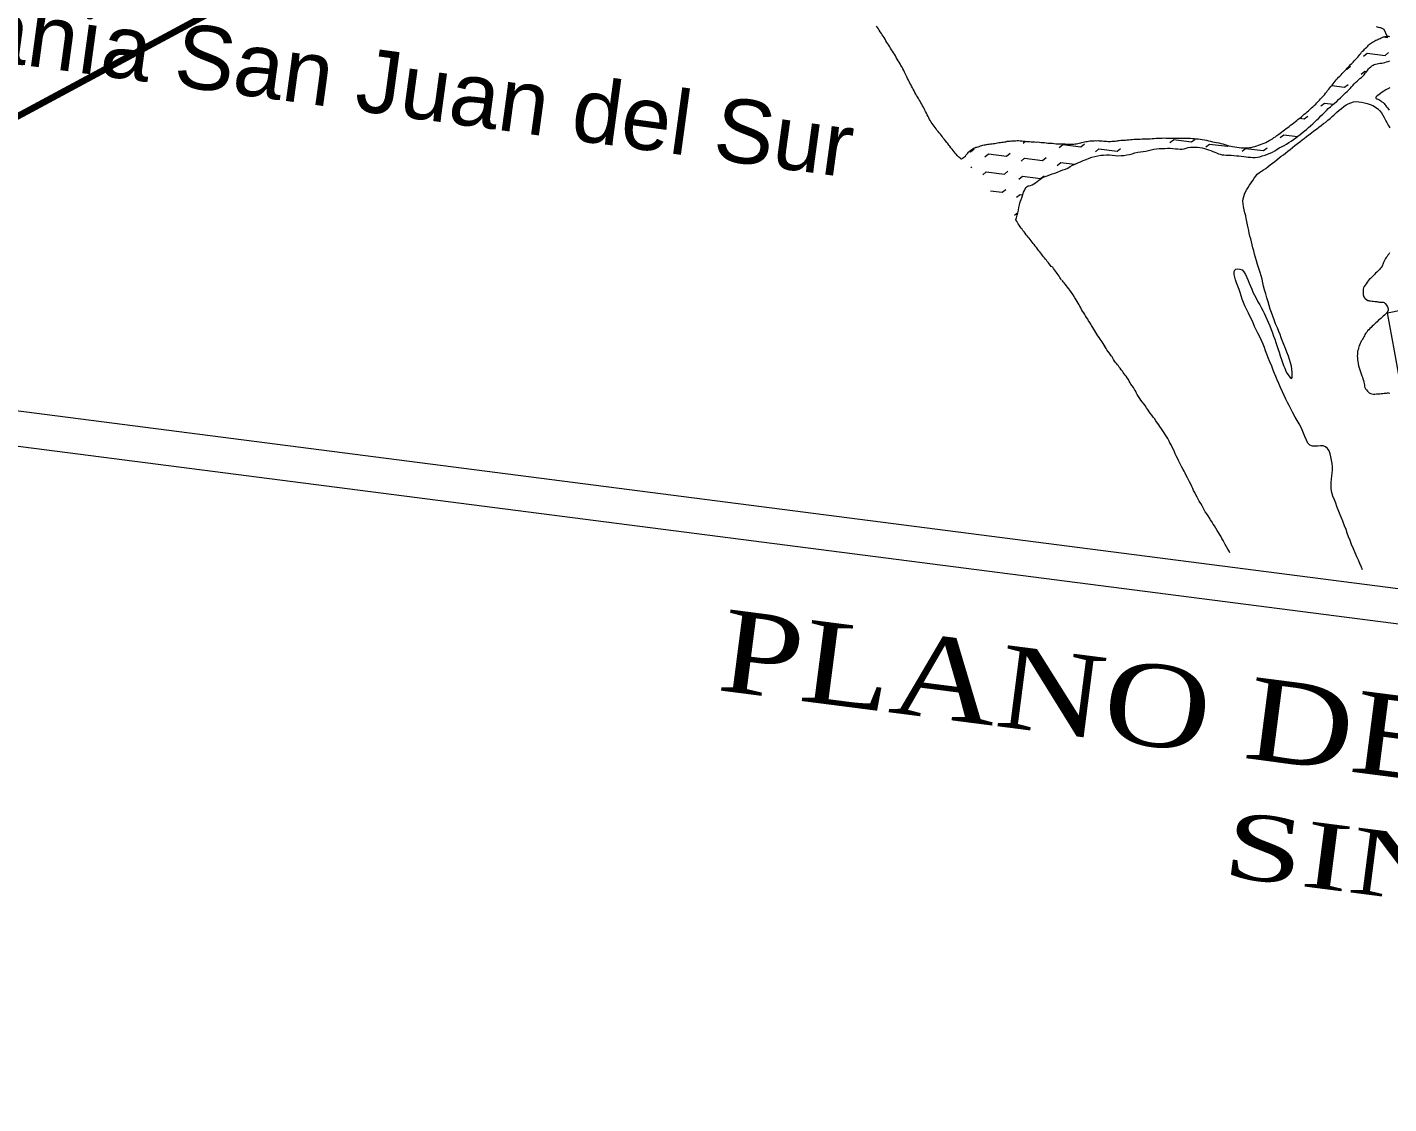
# Model space of a CAD drawing. Header units: inches. Extents: x 610851 to 630254, y 1234683 to 1264905.
# Drawn here: x 622817.19 to 622842.19, y 1246120.71 to 1246140.49 of the extents above; entities that cross this region are included whole.
import ezdxf

# ---------------------------------------------------------------- set-up
doc = ezdxf.new("R2010")
doc.units = ezdxf.units.IN
doc.header["$MEASUREMENT"] = 0
doc.layers.add('Level 50', color=7, linetype='Continuous', lineweight=0)
doc.layers.add('Level 7', color=7, linetype='Continuous', lineweight=0)
doc.styles.add('Styletxt', font='txt.shx')
doc.styles.add('Swis721', font='swissk.ttf')
doc.styles.add('WMF-Arial0', font='arial.ttf')
doc.dimstyles.new('STANDARD-Linear', dxfattribs={"dimtxt": 1.5, "dimasz": 1.13, "dimexe": 0.125, "dimexo": 0.000625, "dimgap": 0.3, "dimtad": 1, "dimzin": 7, "dimdsep": 46, "dimtxsty": 'Styletxt', "dimsah": 1, "dimcen": 2.5, "dimclrd": 1, "dimclre": 1, "dimclrt": 2, "dimaunit": 1, "dimadec": 7, "dimazin": 0, "dimtfac": 1, "dimtofl": 0, "dimtmove": 1, "dimatfit": 3, "dimfxl": 1, "dimtolj": 1, "dimtzin": 0, "dimarcsym": 0})

msp = doc.modelspace()

# ---------------------------------------------------------------- linework, layer by layer
at = {"layer": 'Level 50', "color": 7}
for p, q in [((622842.09797, 1246140.31324), (622842.16695, 1246140.30489)), ((622842.16698, 1246140.30487), (622842.19262, 1246140.32497)), ((622841.72966, 1246139.96204), (622841.79535, 1246140.01354)), ((622841.79532, 1246140.01356), (622842.1268, 1246139.97341)), ((622842.12683, 1246139.97339), (622842.19253, 1246140.02489)), ((622841.41631, 1246139.72312), (622841.42369, 1246139.72223)), ((622841.42372, 1246139.72221), (622841.48942, 1246139.77371)), ((622841.6895, 1246139.63056), (622841.7552, 1246139.68206)), ((622841.75517, 1246139.68208), (622841.78708, 1246139.67821)), ((622841.14781, 1246139.4193), (622841.38354, 1246139.39075)), ((622841.38357, 1246139.39073), (622841.44927, 1246139.44223)), ((622840.94625, 1246139.04791), (622841.01194, 1246139.09941)), ((622841.01191, 1246139.09942), (622841.17828, 1246139.07927)), ((622840.55402, 1246138.81854), (622840.64028, 1246138.80809)), ((622840.64031, 1246138.80808), (622840.70601, 1246138.85958)), ((622835.48198, 1246138.3644), (622835.5227, 1246138.39632)), ((622838.17396, 1246138.37467), (622838.23966, 1246138.42617)), ((622838.23963, 1246138.42619), (622838.57111, 1246138.38604)), ((622838.57114, 1246138.38602), (622838.63683, 1246138.43752)), ((622840.20299, 1246138.46525), (622840.26868, 1246138.51675)), ((622840.26865, 1246138.51677), (622840.51947, 1246138.48638)), ((622834.49169, 1246138.20748), (622834.51306, 1246138.20489)), ((622834.51309, 1246138.20487), (622834.57878, 1246138.25637)), ((622834.77887, 1246138.11322), (622834.84456, 1246138.16472)), ((622834.84454, 1246138.16474), (622835.17602, 1246138.12459)), ((622835.17604, 1246138.12457), (622835.24174, 1246138.17607)), ((622836.14494, 1246138.2841), (622836.21063, 1246138.3356)), ((622836.2106, 1246138.33561), (622836.54208, 1246138.29546)), ((622836.54211, 1246138.29545), (622836.60781, 1246138.34695)), ((622836.80789, 1246138.2038), (622836.87359, 1246138.2553)), ((622836.87356, 1246138.25531), (622837.20504, 1246138.21516)), ((622837.20507, 1246138.21515), (622837.27076, 1246138.26665)), ((622838.83692, 1246138.29437), (622838.90261, 1246138.34587)), ((622838.90259, 1246138.34589), (622839.23406, 1246138.30574)), ((622839.23409, 1246138.30572), (622839.24916, 1246138.31753)), ((622839.49988, 1246138.21407), (622839.56557, 1246138.26557)), ((622839.56554, 1246138.26559), (622839.89702, 1246138.22544)), ((622839.89705, 1246138.22542), (622839.96275, 1246138.27692)), ((622834.51998, 1246137.91027), (622834.53863, 1246137.92489)), ((622835.44183, 1246138.03292), (622835.50752, 1246138.08442)), ((622835.50749, 1246138.08444), (622835.83897, 1246138.04429)), ((622835.839, 1246138.04427), (622835.9047, 1246138.09577)), ((622836.10479, 1246137.95262), (622836.17048, 1246138.00412)), ((622836.17045, 1246138.00414), (622836.42469, 1246137.97334)), ((622834.73872, 1246137.78174), (622834.80441, 1246137.83324)), ((622834.80439, 1246137.83326), (622835.13586, 1246137.79311)), ((622835.13589, 1246137.79309), (622835.20159, 1246137.84459)), ((622835.40168, 1246137.70144), (622835.46737, 1246137.75294)), ((622835.46734, 1246137.75296), (622835.79882, 1246137.71281)), ((622835.79885, 1246137.71279), (622835.86455, 1246137.76429)), ((622834.88315, 1246137.48738), (622835.09571, 1246137.46163)), ((622835.09574, 1246137.46161), (622835.16144, 1246137.51311)), ((622835.36153, 1246137.36996), (622835.42722, 1246137.42146)), ((622835.42719, 1246137.42148), (622835.47587, 1246137.41558)), ((622835.32138, 1246137.03848), (622835.38305, 1246137.08683))]:
    msp.add_line(p, q, dxfattribs=at)
at = {"layer": 'Level 50', "color": 7, "flags": 128}
for points in [[(622820.76057, 1246198.55888), (622884.01186, 1246190.41034), (622875.61646, 1246125.24286), (622812.36517, 1246133.39141), (622820.76057, 1246198.55888)], [(622821.31465, 1246197.84093), (622883.29391, 1246189.85626), (622875.06238, 1246125.96082), (622813.08312, 1246133.94549), (622821.31465, 1246197.84093)], [(622834.34302, 1246138.07096), (622834.32468, 1246138.08681), (622834.30193, 1246138.10616), (622834.27804, 1246138.12985), (622834.2531, 1246138.15832), (622834.23314, 1246138.17982), (622834.21365, 1246138.20169), (622834.19557, 1246138.22464), (622834.17496, 1246138.25086), (622834.15441, 1246138.2775), (622834.1338, 1246138.30372), (622834.11571, 1246138.32667), (622834.0951, 1246138.35289), (622834.0951, 1246138.35289), (622834.07702, 1246138.37584), (622834.05646, 1246138.40248), (622834.03585, 1246138.4287), (622834.01524, 1246138.45492), (622833.99716, 1246138.47787), (622833.97913, 1246138.50124), (622833.96104, 1246138.52419), (622833.94043, 1246138.55041), (622833.91982, 1246138.57663), (622833.8988, 1246138.60291), (622833.88118, 1246138.62622), (622833.8631, 1246138.64917), (622833.84501, 1246138.67212), (622833.82838, 1246138.69656), (622833.81217, 1246138.72096), (622833.79296, 1246138.74826), (622833.7782, 1246138.77415), (622833.76339, 1246138.79962), (622833.75044, 1246138.82654), (622833.7375, 1246138.85346), (622833.71975, 1246138.88226), (622833.70428, 1246138.91245), (622833.69026, 1246138.94413), (622833.67732, 1246138.97105), (622833.6625, 1246138.99652), (622833.64915, 1246139.02349), (622833.63433, 1246139.04897), (622833.61886, 1246139.07916), (622833.60405, 1246139.10463), (622833.58929, 1246139.13052), (622833.57447, 1246139.15599), (622833.55966, 1246139.18147), (622833.54238, 1246139.21063), (622833.52504, 1246139.23938), (622833.51022, 1246139.26485), (622833.49434, 1246139.29509), (622833.47999, 1246139.32093), (622833.46411, 1246139.35117), (622833.4493, 1246139.37664), (622833.43383, 1246139.40683), (622833.41795, 1246139.43707), (622833.40313, 1246139.46255), (622833.38766, 1246139.49274), (622833.3743, 1246139.51971), (622833.36029, 1246139.55139), (622833.34729, 1246139.5779), (622833.33141, 1246139.60814), (622833.3174, 1246139.63982), (622833.30445, 1246139.66674), (622833.29291, 1246139.69474), (622833.2745, 1246139.72825), (622833.25722, 1246139.75741), (622833.23735, 1246139.78943), (622833.22002, 1246139.81817), (622833.20273, 1246139.84733), (622833.18539, 1246139.87608), (622833.16805, 1246139.90482), (622833.14965, 1246139.93834), (622833.1367, 1246139.96525), (622833.11942, 1246139.99441), (622833.10021, 1246140.02172), (622833.08106, 1246140.04944), (622833.06377, 1246140.0786), (622833.04643, 1246140.10734), (622833.03162, 1246140.13282), (622833.01288, 1246140.16048), (622832.99807, 1246140.18595), (622832.97891, 1246140.21367), (622832.96163, 1246140.24283), (622832.94429, 1246140.27158), (622832.92695, 1246140.30032), (622832.91219, 1246140.32621), (622832.8934, 1246140.35346), (622832.87864, 1246140.37935), (622832.85696, 1246140.41034), (622832.83962, 1246140.43909), (622832.8234, 1246140.46348), (622832.80677, 1246140.48792), (622832.78617, 1246140.51415)], [(622842.16513, 1246140.32607), (622842.11026, 1246140.45044), (622842.0867, 1246140.46358), (622842.07217, 1246140.46839), (622842.05114, 1246140.47826), (622842.02936, 1246140.48233), (622842.00506, 1246140.48967), (622841.9858, 1246140.49046), (622841.96693, 1246140.49752)], [(622834.34302, 1246138.07096), (622834.34865, 1246138.07362), (622834.36899, 1246138.08447), (622834.38581, 1246138.09745), (622834.40362, 1246138.11157), (622834.42003, 1246138.12461), (622834.43321, 1246138.14521), (622834.44709, 1246138.16152), (622834.46238, 1246138.17891), (622834.47626, 1246138.19522), (622834.49267, 1246138.20825), (622834.52145, 1246138.23568), (622834.5488, 1246138.25194), (622834.57029, 1246138.26853), (622834.59502, 1246138.27755), (622834.6125, 1246138.28582), (622834.6325, 1246138.29082), (622834.65396, 1246138.29731), (622834.67577, 1246138.30334), (622834.69723, 1246138.30983), (622834.7205, 1246138.31735), (622834.7205, 1246138.31735), (622834.74051, 1246138.32235), (622834.76378, 1246138.32987), (622834.78776, 1246138.3331), (622834.80963, 1246138.33954), (622834.83543, 1246138.34379), (622834.85796, 1246138.34552), (622834.88188, 1246138.34832), (622834.91067, 1246138.34967), (622834.93647, 1246138.35392), (622834.9604, 1246138.35673), (622834.9862, 1246138.36098), (622835.01205, 1246138.36564), (622835.03532, 1246138.37317), (622835.06219, 1246138.37265), (622835.08804, 1246138.37732), (622835.11238, 1246138.38007), (622835.13818, 1246138.38432), (622835.16398, 1246138.38857), (622835.1873, 1246138.39651), (622835.21562, 1246138.39749), (622835.23955, 1246138.4003), (622835.2654, 1246138.40497), (622835.29227, 1246138.40445), (622835.31666, 1246138.40762), (622835.34312, 1246138.40716), (622835.37144, 1246138.40814), (622835.39836, 1246138.40804), (622835.42775, 1246138.40425), (622835.45467, 1246138.40415), (622835.4837, 1246138.40083), (622835.51309, 1246138.39704), (622835.54435, 1246138.3947), (622835.57338, 1246138.39138), (622835.60025, 1246138.39086), (622835.62969, 1246138.38749), (622835.65908, 1246138.38371), (622835.68741, 1246138.38469), (622835.71831, 1246138.38281), (622835.74844, 1246138.38482), (622835.77929, 1246138.38253), (622835.81126, 1246138.37589), (622835.84252, 1246138.37354), (622835.87336, 1246138.37125), (622835.90281, 1246138.36788), (622835.9322, 1246138.36409), (622835.96305, 1246138.3618), (622835.99389, 1246138.35951), (622836.02263, 1246138.36044), (622836.05353, 1246138.35856), (622836.08544, 1246138.3515), (622836.11629, 1246138.34921), (622836.14321, 1246138.34911), (622836.17008, 1246138.3486), (622836.19658, 1246138.34855), (622836.22345, 1246138.34803), (622836.25037, 1246138.34793), (622836.27542, 1246138.34639), (622836.30193, 1246138.34634), (622836.32739, 1246138.34474), (622836.35824, 1246138.34245), (622836.38217, 1246138.34526), (622836.4109, 1246138.34619), (622836.43343, 1246138.34791), (622836.45928, 1246138.35258), (622836.48648, 1246138.35791), (622836.51228, 1246138.36217), (622836.53813, 1246138.36683), (622836.55994, 1246138.37286), (622836.58322, 1246138.38038), (622836.6072, 1246138.3836), (622836.62907, 1246138.39004), (622836.65487, 1246138.39429), (622836.68066, 1246138.39855), (622836.70646, 1246138.4028), (622836.73478, 1246138.40378), (622836.75918, 1246138.40695), (622836.78563, 1246138.40649), (622836.80816, 1246138.40821), (622836.83362, 1246138.40662), (622836.85615, 1246138.40834), (622836.87938, 1246138.40577), (622836.90625, 1246138.40525), (622836.93317, 1246138.40515), (622836.96075, 1246138.40034), (622836.98767, 1246138.40024), (622837.01272, 1246138.39869), (622837.04024, 1246138.39346), (622837.06529, 1246138.39192), (622837.08787, 1246138.39406), (622837.1104, 1246138.39579), (622837.13147, 1246138.39602), (622837.15399, 1246138.39775), (622837.17213, 1246138.4013), (622837.19325, 1246138.40195), (622837.21138, 1246138.4055), (622837.22998, 1246138.40942), (622837.2463, 1246138.41195), (622837.27397, 1246138.41764), (622837.29524, 1246138.41616), (622837.33117, 1246138.41742), (622837.35944, 1246138.41799), (622837.387, 1246138.42286), (622837.41854, 1246138.42595), (622837.45008, 1246138.42904), (622837.48456, 1246138.42881), (622837.51797, 1246138.43334), (622837.55385, 1246138.43419), (622837.58978, 1246138.43545), (622837.62712, 1246138.43779), (622837.66486, 1246138.44009), (622837.69893, 1246138.43991), (622837.73668, 1246138.4422), (622837.77256, 1246138.44304), (622837.81242, 1246138.44212), (622837.85198, 1246138.44544), (622837.88791, 1246138.4467), (622837.92127, 1246138.45082), (622837.9586, 1246138.45316), (622837.99454, 1246138.45443), (622838.03229, 1246138.45672), (622838.06817, 1246138.45757), (622838.10803, 1246138.45664), (622838.14503, 1246138.45313), (622838.17909, 1246138.45295), (622838.21357, 1246138.45272), (622838.25343, 1246138.45179), (622838.29112, 1246138.45367), (622838.33098, 1246138.45274), (622838.36546, 1246138.45251), (622838.4028, 1246138.45486), (622838.44125, 1246138.45285), (622838.47713, 1246138.4537), (622838.51301, 1246138.45454), (622838.55147, 1246138.45254), (622838.58847, 1246138.44903), (622838.62067, 1246138.44741), (622838.65767, 1246138.4439), (622838.6928, 1246138.43896), (622838.73373, 1246138.43326), (622838.76892, 1246138.42873), (622838.80985, 1246138.42304), (622838.84751, 1246138.41482), (622838.88335, 1246138.40557), (622838.91914, 1246138.39591), (622838.95866, 1246138.38914), (622838.99632, 1246138.38092), (622839.03356, 1246138.37275), (622839.07449, 1246138.36706), (622839.11075, 1246138.35776), (622839.1484, 1246138.34954), (622839.18238, 1246138.33885), (622839.22116, 1246138.32628), (622839.25554, 1246138.31554), (622839.29279, 1246138.30737), (622839.32797, 1246138.30284), (622839.36745, 1246138.29565), (622839.40656, 1246138.28893), (622839.44609, 1246138.28215), (622839.48262, 1246138.27829), (622839.52108, 1246138.27628), (622839.55948, 1246138.27386), (622839.59723, 1246138.27615), (622839.63638, 1246138.27952), (622839.66979, 1246138.28406), (622839.70395, 1246138.29438), (622839.73623, 1246138.30327), (622839.77039, 1246138.3136), (622839.8049, 1246138.32346), (622839.84233, 1246138.33631), (622839.87209, 1246138.34847), (622839.90372, 1246138.36207), (622839.93535, 1246138.37567), (622839.9688, 1246138.3903), (622840.00118, 1246138.4097), (622840.03215, 1246138.42801), (622840.05939, 1246138.44344), (622840.08603, 1246138.46399), (622840.11368, 1246138.47937), (622840.14213, 1246138.50095), (622840.17338, 1246138.5247), (622840.19856, 1246138.54376), (622840.2266, 1246138.5654), (622840.2536, 1246138.58549), (622840.28018, 1246138.60563), (622840.31003, 1246138.6283), (622840.33989, 1246138.65096), (622840.36647, 1246138.6711), (622840.39305, 1246138.69125), (622840.41963, 1246138.71139), (622840.44949, 1246138.73405), (622840.47939, 1246138.75713), (622840.50597, 1246138.77728), (622840.53185, 1246138.80172), (622840.5603, 1246138.8233), (622840.59015, 1246138.84597), (622840.61753, 1246138.87232), (622840.64412, 1246138.89246), (622840.6707, 1246138.9126), (622840.6707, 1246138.9126), (622840.69476, 1246138.93602), (622840.72134, 1246138.95616), (622840.75054, 1246138.98354), (622840.77646, 1246139.00839), (622840.80305, 1246139.02854), (622840.8271, 1246139.05195), (622840.85262, 1246139.07686), (622840.87415, 1246139.10354), (622840.90008, 1246139.1284), (622840.92413, 1246139.15181), (622840.94385, 1246139.17746), (622840.96651, 1246139.1998), (622840.98804, 1246139.22648), (622841.01355, 1246139.25139), (622841.03509, 1246139.27807), (622841.05522, 1246139.30367), (622841.07166, 1246139.32681), (622841.0918, 1246139.35241), (622841.11151, 1246139.37806), (622841.13305, 1246139.40475), (622841.1557, 1246139.42708), (622841.17396, 1246139.45124), (622841.19187, 1246139.47586), (622841.21013, 1246139.50002), (622841.23026, 1246139.52563), (622841.2525, 1246139.54801), (622841.27403, 1246139.57469), (622841.29482, 1246139.59558), (622841.31748, 1246139.61791), (622841.33972, 1246139.6403), (622841.36125, 1246139.66698), (622841.38531, 1246139.69039), (622841.40937, 1246139.71381), (622841.42768, 1246139.73838), (622841.45034, 1246139.76071), (622841.47253, 1246139.78268), (622841.49477, 1246139.80507), (622841.51924, 1246139.82843), (622841.53967, 1246139.84978), (622841.55975, 1246139.87497), (622841.57872, 1246139.89483), (622841.60137, 1246139.91716), (622841.62361, 1246139.93955), (622841.64369, 1246139.96473), (622841.66201, 1246139.98931), (622841.68098, 1246140.00917), (622841.69597, 1246140.0308), (622841.71494, 1246140.05066), (622841.73386, 1246140.07011), (622841.75143, 1246140.08889), (622841.77034, 1246140.10833), (622841.78973, 1246140.12814), (622841.80725, 1246140.1465), (622841.82547, 1246140.16057), (622841.84257, 1246140.17898), (622841.86121, 1246140.193), (622841.87938, 1246140.20665), (622841.89867, 1246140.21594), (622841.92082, 1246140.22782), (622841.93946, 1246140.24183), (622841.96016, 1246140.25221), (622841.97945, 1246140.26151), (622841.99833, 1246140.27086), (622842.01762, 1246140.28016), (622842.03505, 1246140.28801), (622842.05434, 1246140.29731), (622842.07575, 1246140.30339), (622842.09504, 1246140.31269), (622842.11359, 1246140.31619), (622842.12919, 1246140.32302), (622842.14447, 1246140.32399), (622842.16835, 1246140.32639), (622842.18755, 1246140.32518), (622842.2068, 1246140.32438)], [(622835.34391, 1246136.95642), (622835.35745, 1246136.98964), (622835.37073, 1246137.03717), (622835.38213, 1246137.08325), (622835.39401, 1246137.1297), (622835.40435, 1246137.18055), (622835.4151, 1246137.23135), (622835.42725, 1246137.28323), (622835.44306, 1246137.32748), (622835.46073, 1246137.37318), (622835.47653, 1246137.41743), (622835.48906, 1246137.45917), (622835.50477, 1246137.49291), (622835.50477, 1246137.49291), (622835.51949, 1246137.52552), (622835.53552, 1246137.54871), (622835.55375, 1246137.56277), (622835.57015, 1246137.57581), (622835.59268, 1246137.57754), (622835.61595, 1246137.58506), (622835.64582, 1246137.59804), (622835.67709, 1246137.61211), (622835.70658, 1246137.63524), (622835.74047, 1246137.65655), (622835.77178, 1246137.68071), (622835.80314, 1246137.70529), (622835.83848, 1246137.72809), (622835.8825, 1246137.7464), (622835.92471, 1246137.76369), (622835.97126, 1246137.77874), (622836.01346, 1246137.79602), (622836.06188, 1246137.81251), (622836.11169, 1246137.83008), (622836.16442, 1246137.85064), (622836.21031, 1246137.8704), (622836.25831, 1246137.88694), (622836.30234, 1246137.90526), (622836.34422, 1246137.93311), (622836.38904, 1246137.95763), (622836.43633, 1246137.97847), (622836.48508, 1246138.00081), (622836.53308, 1246138.01735), (622836.5837, 1246138.04113), (622836.63824, 1246138.06272), (622836.6932, 1246138.08426), (622836.74447, 1246138.10332), (622836.79868, 1246138.11906), (622836.85173, 1246138.12906), (622836.9052, 1246138.13901), (622836.95932, 1246138.14424), (622837.0139, 1246138.14983), (622837.06834, 1246138.1445), (622837.11845, 1246138.14141), (622837.17107, 1246138.13505), (622837.22159, 1246138.13191), (622837.27823, 1246138.13387), (622837.33095, 1246138.13802), (622837.38694, 1246138.1447), (622837.43419, 1246138.15544), (622837.48513, 1246138.16866), (622837.53313, 1246138.1852), (622837.5866, 1246138.19515), (622837.63632, 1246138.20221), (622837.68652, 1246138.20963), (622837.73671, 1246138.21705), (622837.78396, 1246138.22779), (622837.83158, 1246138.23807), (622837.8807, 1246138.25026), (622837.93043, 1246138.25732), (622837.97881, 1246138.26371), (622838.03072, 1246138.26165), (622838.08157, 1246138.26436), (622838.13289, 1246138.26743), (622838.18187, 1246138.26869), (622838.23238, 1246138.26555), (622838.27921, 1246138.25994), (622838.32352, 1246138.2576), (622838.36455, 1246138.25273), (622838.40301, 1246138.25073), (622838.43974, 1246138.2582), (622838.47722, 1246138.27146), (622838.51289, 1246138.2837), (622838.5536, 1246138.2894), (622838.59972, 1246138.28809), (622838.6415, 1246138.28902), (622838.68329, 1246138.28995), (622838.72432, 1246138.28508), (622838.76643, 1246138.27545), (622838.80853, 1246138.26582), (622838.84695, 1246138.25371), (622838.88578, 1246138.24156), (622838.92569, 1246138.22463), (622838.96523, 1246138.20818), (622839.00219, 1246138.19458), (622839.03341, 1246138.18214), (622839.07038, 1246138.16854), (622839.09902, 1246138.15896), (622839.13352, 1246138.14904), (622839.1687, 1246138.14451), (622839.21161, 1246138.14109), (622839.25773, 1246138.13977), (622839.30349, 1246138.13893), (622839.35214, 1246138.13434), (622839.39644, 1246138.132), (622839.44369, 1246138.12634), (622839.48613, 1246138.12255), (622839.53337, 1246138.11689), (622839.5744, 1246138.11202), (622839.61539, 1246138.10674), (622839.65642, 1246138.10188), (622839.70073, 1246138.09953), (622839.74251, 1246138.10046), (622839.78177, 1246138.10467), (622839.78177, 1246138.10467), (622839.82617, 1246138.11283), (622839.87084, 1246138.12644), (622839.92324, 1246138.14115), (622839.96871, 1246138.16096), (622840.0146, 1246138.18072), (622840.05821, 1246138.19909), (622840.10116, 1246138.22217), (622840.14159, 1246138.24852), (622840.18202, 1246138.27488), (622840.22791, 1246138.29464), (622840.27086, 1246138.31772), (622840.31382, 1246138.3408), (622840.35897, 1246138.37118), (622840.40454, 1246138.4015), (622840.44384, 1246138.4322), (622840.48614, 1246138.46), (622840.52363, 1246138.48968), (622840.56481, 1246138.52183), (622840.60271, 1246138.55145), (622840.64388, 1246138.5836), (622840.68184, 1246138.61364), (622840.72049, 1246138.64906), (622840.7598, 1246138.67977), (622840.7999, 1246138.71668), (622840.83603, 1246138.75538), (622840.87286, 1246138.78977), (622840.9097, 1246138.82416), (622840.94582, 1246138.86285), (622840.98266, 1246138.89724), (622841.01804, 1246138.93014), (622841.04902, 1246138.96486), (622841.08399, 1246138.99781), (622841.12522, 1246139.03038), (622841.162, 1246139.06435), (622841.20065, 1246139.09977), (622841.23855, 1246139.1294), (622841.27398, 1246139.16271), (622841.30749, 1246139.19416), (622841.34106, 1246139.22603), (622841.3713, 1246139.25496), (622841.40154, 1246139.28389), (622841.42856, 1246139.31071), (622841.45921, 1246139.33958), (622841.48365, 1246139.36926), (622841.51068, 1246139.39608), (622841.53577, 1246139.42104), (622841.55882, 1246139.44963), (622841.58578, 1246139.47604), (622841.61275, 1246139.50244), (622841.63832, 1246139.52776), (622841.66454, 1246139.54837), (622841.69263, 1246139.57042), (622841.71773, 1246139.59539), (622841.74148, 1246139.61968), (622841.76013, 1246139.6501), (622841.78383, 1246139.67398), (622841.80354, 1246139.69964), (622841.8229, 1246139.72576), (622841.84333, 1246139.74712), (622841.86482, 1246139.76371), (622841.88637, 1246139.78071), (622841.90605, 1246139.79627), (622841.9282, 1246139.80814), (622841.95153, 1246139.81608), (622841.97914, 1246139.82136), (622842.00639, 1246139.82711), (622842.03658, 1246139.82953), (622842.06818, 1246139.83304), (622842.09584, 1246139.83873), (622842.12304, 1246139.84406), (622842.15145, 1246139.85555), (622842.18198, 1246139.86382), (622842.21185, 1246139.87681)], [(622842.21567, 1246139.38058), (622842.1902, 1246139.36577), (622842.1636, 1246139.35531), (622842.14145, 1246139.34343), (622842.12317, 1246139.32895), (622842.10429, 1246139.3196), (622842.07041, 1246139.2983), (622842.04232, 1246139.27624), (622842.01609, 1246139.25564), (622841.9946, 1246139.23905), (622841.97492, 1246139.22349), (622841.95963, 1246139.2061), (622841.95921, 1246139.18974), (622841.97837, 1246139.17843), (622841.99361, 1246139.16932), (622842.01066, 1246139.16123), (622842.03164, 1246139.15095), (622842.05128, 1246139.14), (622842.07005, 1246139.12244), (622842.09034, 1246139.10678), (622842.1073, 1246139.08818), (622842.12473, 1246139.06994), (622842.14029, 1246139.05026), (622842.15539, 1246139.03022), (622842.17095, 1246139.01054), (622842.18763, 1246138.98651), (622842.20132, 1246138.96539)], [(622841.71414, 1246130.52147), (622841.6913, 1246130.57369), (622841.66158, 1246130.64023), (622841.6369, 1246130.70022), (622841.61011, 1246130.76343), (622841.57932, 1246130.83473), (622841.54823, 1246130.91027), (622841.51286, 1246130.98847), (622841.51286, 1246130.98847), (622841.48388, 1246131.0608), (622841.45743, 1246131.12986), (622841.4321, 1246131.19456), (622841.41004, 1246131.26179), (622841.38147, 1246131.33407), (622841.34932, 1246131.41438), (622841.31787, 1246131.49039), (622841.28889, 1246131.56272), (622841.26608, 1246131.62416), (622841.24075, 1246131.68886), (622841.22042, 1246131.74661), (622841.19509, 1246131.81131), (622841.16718, 1246131.87887), (622841.14905, 1246131.94391), (622841.13647, 1246132.01287), (622841.13497, 1246132.06987), (622841.13711, 1246132.12893), (622841.14112, 1246132.18944), (622841.14765, 1246132.24667), (622841.15629, 1246132.30068), (622841.16282, 1246132.35792), (622841.16174, 1246132.41487), (622841.15627, 1246132.47365), (622841.14435, 1246132.53789), (622841.12874, 1246132.59966), (622841.11672, 1246132.65339), (622841.09751, 1246132.70678), (622841.06802, 1246132.75224), (622841.0334, 1246132.78406), (622840.98998, 1246132.80312), (622840.94251, 1246132.80376), (622840.89243, 1246132.79717), (622840.83987, 1246132.79426), (622840.79193, 1246132.79454), (622840.74675, 1246132.81299), (622840.70932, 1246132.85232), (622840.68203, 1246132.90507), (622840.65417, 1246132.97305), (622840.63131, 1246133.03407), (622840.60664, 1246133.09406), (622840.57874, 1246133.15194), (622840.55041, 1246133.20314), (622840.5142, 1246133.26504), (622840.47541, 1246133.3298), (622840.43237, 1246133.4073), (622840.39937, 1246133.47131), (622840.36531, 1246133.54009), (622840.33778, 1246133.5975), (622840.30731, 1246133.65824), (622840.27618, 1246133.72369), (622840.24539, 1246133.79499), (622840.20856, 1246133.87169), (622840.17378, 1246133.94477), (622840.14406, 1246134.0113), (622840.12125, 1246134.07273), (622840.09658, 1246134.13272), (622840.07372, 1246134.19374), (622840.04521, 1246134.26643), (622840.01371, 1246134.34203), (622839.98086, 1246134.41696), (622839.9544, 1246134.48602), (622839.93341, 1246134.54848), (622839.91055, 1246134.6095), (622839.88733, 1246134.67099), (622839.86055, 1246134.7342), (622839.82648, 1246134.80297), (622839.79138, 1246134.8702), (622839.75844, 1246134.93462), (622839.72937, 1246134.99644), (622839.70263, 1246135.06006), (622839.67716, 1246135.11384), (622839.65108, 1246135.17275), (622839.61809, 1246135.23676), (622839.58696, 1246135.30221), (622839.5529, 1246135.37099), (622839.52611, 1246135.4342), (622839.50289, 1246135.49568), (622839.4819, 1246135.55814), (622839.46302, 1246135.61739), (622839.4445, 1246135.67617), (622839.42562, 1246135.73541), (622839.40136, 1246135.79535), (622839.38066, 1246135.85356), (622839.3679, 1246135.9015), (622839.35696, 1246135.95046), (622839.35504, 1246135.99111), (622839.36251, 1246136.02297), (622839.3847, 1246136.04494), (622839.41885, 1246136.05527), (622839.45978, 1246136.04958), (622839.50109, 1246136.03373), (622839.53454, 1246135.99618), (622839.56217, 1246135.94927), (622839.59011, 1246135.89181), (622839.61554, 1246135.83761), (622839.63409, 1246135.78893), (622839.65624, 1246135.73221), (622839.67985, 1246135.67699), (622839.70088, 1246135.62462), (622839.70088, 1246135.62462), (622839.72882, 1246135.56715), (622839.75864, 1246135.51113), (622839.79304, 1246135.4482), (622839.82425, 1246135.39326), (622839.85295, 1246135.34159), (622839.87982, 1246135.28889), (622839.90706, 1246135.23572), (622839.93212, 1246135.182), (622839.95755, 1246135.1278), (622839.9797, 1246135.07108), (622840.00942, 1246135.00455), (622840.03288, 1246134.9384), (622840.05756, 1246134.87841), (622840.07855, 1246134.81595), (622840.1007, 1246134.75923), (622840.11958, 1246134.69999), (622840.13991, 1246134.64224), (622840.15772, 1246134.58776), (622840.18124, 1246134.52203), (622840.2033, 1246134.4548), (622840.22723, 1246134.38901), (622840.24504, 1246134.33453), (622840.2628, 1246134.27964), (622840.28388, 1246134.22769), (622840.30537, 1246134.17568), (622840.32902, 1246134.13056), (622840.35739, 1246134.08945), (622840.38692, 1246134.05408), (622840.40855, 1246134.03909), (622840.41846, 1246134.05717), (622840.42275, 1246134.09702), (622840.4198, 1246134.15253), (622840.41287, 1246134.20981), (622840.40558, 1246134.26756), (622840.39104, 1246134.32456), (622840.37403, 1246134.38525), (622840.35304, 1246134.44771), (622840.32406, 1246134.52004), (622840.29621, 1246134.58801), (622840.26765, 1246134.66029), (622840.24443, 1246134.72178), (622840.22162, 1246134.78321), (622840.19876, 1246134.84423), (622840.17409, 1246134.90422), (622840.14875, 1246134.96892), (622840.11767, 1246135.04447), (622840.08729, 1246135.11572), (622840.06336, 1246135.1815), (622840.03948, 1246135.2477), (622840.01849, 1246135.31016), (622839.99784, 1246135.37847), (622839.97759, 1246135.44673), (622839.95809, 1246135.52078), (622839.93497, 1246135.59278), (622839.9136, 1246135.66539), (622839.89734, 1246135.73187), (622839.88148, 1246135.7983), (622839.86769, 1246135.8611), (622839.85208, 1246135.92287), (622839.83255, 1246135.98682), (622839.81118, 1246136.05943), (622839.7866, 1246136.12993), (622839.76635, 1246136.19819), (622839.74863, 1246136.26318), (622839.73162, 1246136.32386), (622839.71456, 1246136.38414), (622839.70073, 1246136.43684), (622839.68619, 1246136.49384), (622839.67417, 1246136.54757), (622839.65969, 1246136.60499), (622839.6444, 1246136.65619), (622839.63093, 1246136.70843), (622839.62215, 1246136.75459), (622839.61013, 1246136.80832), (622839.59812, 1246136.86205), (622839.58545, 1246136.92049), (622839.57489, 1246136.97572), (622839.56721, 1246137.02721), (622839.55267, 1246137.08421), (622839.53925, 1246137.13686), (622839.52617, 1246137.19536), (622839.5185, 1246137.24685), (622839.51667, 1246137.298), (622839.52195, 1246137.33898), (622839.53273, 1246137.38346), (622839.54567, 1246137.42514), (622839.56659, 1246137.46663), (622839.58714, 1246137.50859), (622839.6135, 1246137.54981), (622839.64026, 1246137.59097), (622839.66983, 1246137.63429), (622839.69659, 1246137.67545), (622839.72294, 1246137.71666), (622839.75177, 1246137.75419), (622839.78106, 1246137.79208), (622839.82072, 1246137.82232), (622839.85753, 1246137.84998), (622839.89645, 1246137.87443), (622839.93578, 1246137.89882), (622839.93578, 1246137.89882), (622839.97732, 1246137.9305), (622840.01699, 1246137.96074), (622840.06034, 1246137.99345), (622840.10369, 1246138.02616), (622840.14709, 1246138.05928), (622840.18278, 1246138.0913), (622840.22104, 1246138.12046), (622840.25931, 1246138.14961), (622840.30079, 1246138.18088), (622840.34232, 1246138.21256), (622840.38386, 1246138.24425), (622840.42614, 1246138.28172), (622840.47024, 1246138.32023), (622840.51686, 1246138.35547), (622840.56021, 1246138.38818), (622840.6032, 1246138.42135), (622840.64141, 1246138.4501), (622840.68295, 1246138.48178), (622840.72957, 1246138.51701), (622840.77619, 1246138.55225), (622840.821, 1246138.58646), (622840.86762, 1246138.62169), (622840.91097, 1246138.6544), (622840.95438, 1246138.68753), (622840.99732, 1246138.72029), (622841.0374, 1246138.75048), (622841.07641, 1246138.78543), (622841.11649, 1246138.81562), (622841.1569, 1246138.85165), (622841.19264, 1246138.88408), (622841.23421, 1246138.92586), (622841.28163, 1246138.9673), (622841.32639, 1246139.00109), (622841.36792, 1246139.03277), (622841.40987, 1246139.0644), (622841.45132, 1246139.08558), (622841.49897, 1246139.10595), (622841.54541, 1246139.12017), (622841.59404, 1246139.12526), (622841.64549, 1246139.12284), (622841.69408, 1246139.11785), (622841.74767, 1246139.10589), (622841.79799, 1246139.09141), (622841.85042, 1246139.07372), (622841.90397, 1246139.05167), (622841.95345, 1246139.02089), (622841.99279, 1246138.99309), (622842.02812, 1246138.95698), (622842.05836, 1246138.91731), (622842.08527, 1246138.87471), (622842.11079, 1246138.83102), (622842.13448, 1246138.78631), (622842.15813, 1246138.74118), (622842.18575, 1246138.69428), (622842.21299, 1246138.64111)], [(622841.71414, 1246130.52147), (622841.6913, 1246130.57369), (622841.66158, 1246130.64023), (622841.6369, 1246130.70022), (622841.61011, 1246130.76343), (622841.57932, 1246130.83473), (622841.54823, 1246130.91027), (622841.51286, 1246130.98847), (622841.51286, 1246130.98847), (622841.48388, 1246131.0608), (622841.45743, 1246131.12986), (622841.4321, 1246131.19456), (622841.41004, 1246131.26179), (622841.38147, 1246131.33407), (622841.34932, 1246131.41438), (622841.31787, 1246131.49039), (622841.28889, 1246131.56272), (622841.26608, 1246131.62416), (622841.24075, 1246131.68886), (622841.22042, 1246131.74661), (622841.19509, 1246131.81131), (622841.16718, 1246131.87887), (622841.14905, 1246131.94391), (622841.13647, 1246132.01287), (622841.13497, 1246132.06987), (622841.13711, 1246132.12893), (622841.14112, 1246132.18944), (622841.14765, 1246132.24667), (622841.15629, 1246132.30068), (622841.16282, 1246132.35792), (622841.16174, 1246132.41487), (622841.15627, 1246132.47365), (622841.14435, 1246132.53789), (622841.12874, 1246132.59966), (622841.11672, 1246132.65339), (622841.09751, 1246132.70678), (622841.06802, 1246132.75224), (622841.0334, 1246132.78406), (622840.98998, 1246132.80312), (622840.94251, 1246132.80376), (622840.89243, 1246132.79717), (622840.83987, 1246132.79426), (622840.79193, 1246132.79454), (622840.74675, 1246132.81299), (622840.70932, 1246132.85232), (622840.68203, 1246132.90507), (622840.65417, 1246132.97305), (622840.63131, 1246133.03407), (622840.60664, 1246133.09406), (622840.57874, 1246133.15194), (622840.55041, 1246133.20314), (622840.5142, 1246133.26504), (622840.47541, 1246133.3298), (622840.43237, 1246133.4073), (622840.39937, 1246133.47131), (622840.36531, 1246133.54009), (622840.33778, 1246133.5975), (622840.30731, 1246133.65824), (622840.27618, 1246133.72369), (622840.24539, 1246133.79499), (622840.20856, 1246133.87169), (622840.17378, 1246133.94477), (622840.14406, 1246134.0113), (622840.12125, 1246134.07273), (622840.09658, 1246134.13272), (622840.07372, 1246134.19374), (622840.04521, 1246134.26643), (622840.01371, 1246134.34203), (622839.98086, 1246134.41696), (622839.9544, 1246134.48602), (622839.93341, 1246134.54848), (622839.91055, 1246134.6095), (622839.88733, 1246134.67099), (622839.86055, 1246134.7342), (622839.82648, 1246134.80297), (622839.79138, 1246134.8702), (622839.75844, 1246134.93462), (622839.72937, 1246134.99644), (622839.70263, 1246135.06006), (622839.67716, 1246135.11384), (622839.65108, 1246135.17275), (622839.61809, 1246135.23676), (622839.58696, 1246135.30221), (622839.5529, 1246135.37099), (622839.52611, 1246135.4342), (622839.50289, 1246135.49568), (622839.4819, 1246135.55814), (622839.46302, 1246135.61739), (622839.4445, 1246135.67617), (622839.42562, 1246135.73541), (622839.40136, 1246135.79535), (622839.38066, 1246135.85356), (622839.3679, 1246135.9015), (622839.35696, 1246135.95046), (622839.35504, 1246135.99111), (622839.36251, 1246136.02297), (622839.3847, 1246136.04494), (622839.41885, 1246136.05527), (622839.45978, 1246136.04958), (622839.50109, 1246136.03373), (622839.53454, 1246135.99618), (622839.56217, 1246135.94927), (622839.59011, 1246135.89181), (622839.61554, 1246135.83761), (622839.63409, 1246135.78893), (622839.65624, 1246135.73221), (622839.67985, 1246135.67699), (622839.70088, 1246135.62462), (622839.70088, 1246135.62462), (622839.72882, 1246135.56715), (622839.75864, 1246135.51113), (622839.79304, 1246135.4482), (622839.82425, 1246135.39326), (622839.85295, 1246135.34159), (622839.87982, 1246135.28889), (622839.90706, 1246135.23572), (622839.93212, 1246135.182), (622839.95755, 1246135.1278), (622839.9797, 1246135.07108), (622840.00942, 1246135.00455), (622840.03288, 1246134.9384), (622840.05756, 1246134.87841), (622840.07855, 1246134.81595), (622840.1007, 1246134.75923), (622840.11958, 1246134.69999), (622840.13991, 1246134.64224), (622840.15772, 1246134.58776), (622840.18124, 1246134.52203), (622840.2033, 1246134.4548), (622840.22723, 1246134.38901), (622840.24504, 1246134.33453), (622840.2628, 1246134.27964), (622840.28388, 1246134.22769), (622840.30537, 1246134.17568), (622840.32902, 1246134.13056), (622840.35739, 1246134.08945), (622840.38692, 1246134.05408), (622840.40855, 1246134.03909), (622840.41846, 1246134.05717), (622840.42275, 1246134.09702), (622840.4198, 1246134.15253), (622840.41287, 1246134.20981), (622840.40558, 1246134.26756), (622840.39104, 1246134.32456), (622840.37403, 1246134.38525), (622840.35304, 1246134.44771), (622840.32406, 1246134.52004), (622840.29621, 1246134.58801), (622840.26765, 1246134.66029), (622840.24443, 1246134.72178), (622840.22162, 1246134.78321), (622840.19876, 1246134.84423), (622840.17409, 1246134.90422), (622840.14875, 1246134.96892), (622840.11767, 1246135.04447), (622840.08729, 1246135.11572), (622840.06336, 1246135.1815), (622840.03948, 1246135.2477), (622840.01849, 1246135.31016), (622839.99784, 1246135.37847), (622839.97759, 1246135.44673), (622839.95809, 1246135.52078), (622839.93497, 1246135.59278), (622839.9136, 1246135.66539), (622839.89734, 1246135.73187), (622839.88148, 1246135.7983), (622839.86769, 1246135.8611), (622839.85208, 1246135.92287), (622839.83255, 1246135.98682), (622839.81118, 1246136.05943), (622839.7866, 1246136.12993), (622839.76635, 1246136.19819), (622839.74863, 1246136.26318), (622839.73162, 1246136.32386), (622839.71456, 1246136.38414), (622839.70073, 1246136.43684), (622839.68619, 1246136.49384), (622839.67417, 1246136.54757), (622839.65969, 1246136.60499), (622839.6444, 1246136.65619), (622839.63093, 1246136.70843), (622839.62215, 1246136.75459), (622839.61013, 1246136.80832), (622839.59812, 1246136.86205), (622839.58545, 1246136.92049), (622839.57489, 1246136.97572), (622839.56721, 1246137.02721), (622839.55267, 1246137.08421), (622839.53925, 1246137.13686), (622839.52617, 1246137.19536), (622839.5185, 1246137.24685), (622839.51667, 1246137.298), (622839.52195, 1246137.33898), (622839.53273, 1246137.38346), (622839.54567, 1246137.42514), (622839.56659, 1246137.46663), (622839.58714, 1246137.50859), (622839.6135, 1246137.54981), (622839.64026, 1246137.59097), (622839.66983, 1246137.63429), (622839.69659, 1246137.67545), (622839.72294, 1246137.71666), (622839.75177, 1246137.75419), (622839.78106, 1246137.79208), (622839.82072, 1246137.82232), (622839.85753, 1246137.84998), (622839.89645, 1246137.87443), (622839.93578, 1246137.89882), (622839.93578, 1246137.89882), (622839.97732, 1246137.9305), (622840.01699, 1246137.96074), (622840.06034, 1246137.99345), (622840.10369, 1246138.02616), (622840.14709, 1246138.05928), (622840.18278, 1246138.0913), (622840.22104, 1246138.12046), (622840.25931, 1246138.14961), (622840.30079, 1246138.18088), (622840.34232, 1246138.21256), (622840.38386, 1246138.24425), (622840.42614, 1246138.28172), (622840.47024, 1246138.32023), (622840.51686, 1246138.35547), (622840.56021, 1246138.38818), (622840.6032, 1246138.42135), (622840.64141, 1246138.4501), (622840.68295, 1246138.48178), (622840.72957, 1246138.51701), (622840.77619, 1246138.55225), (622840.821, 1246138.58646), (622840.86762, 1246138.62169), (622840.91097, 1246138.6544), (622840.95438, 1246138.68753), (622840.99732, 1246138.72029), (622841.0374, 1246138.75048), (622841.07641, 1246138.78543), (622841.11649, 1246138.81562), (622841.1569, 1246138.85165), (622841.19264, 1246138.88408), (622841.23421, 1246138.92586), (622841.28163, 1246138.9673), (622841.32639, 1246139.00109), (622841.36792, 1246139.03277), (622841.40987, 1246139.0644), (622841.45132, 1246139.08558), (622841.49897, 1246139.10595), (622841.54541, 1246139.12017), (622841.59404, 1246139.12526), (622841.64549, 1246139.12284), (622841.69408, 1246139.11785), (622841.74767, 1246139.10589), (622841.79799, 1246139.09141), (622841.85042, 1246139.07372), (622841.90397, 1246139.05167), (622841.95345, 1246139.02089), (622841.99279, 1246138.99309), (622842.02812, 1246138.95698), (622842.05836, 1246138.91731), (622842.08527, 1246138.87471), (622842.11079, 1246138.83102), (622842.13448, 1246138.78631), (622842.15813, 1246138.74118), (622842.18575, 1246138.69428), (622842.21299, 1246138.64111)], [(622836.18624, 1246135.851), (622836.1661, 1246135.87758), (622836.15493, 1246135.89543), (622836.14166, 1246135.9165), (622836.12549, 1246135.94131), (622836.10782, 1246135.9642), (622836.09273, 1246135.98424), (622836.07511, 1246136.00756), (622836.05643, 1246136.03563), (622836.04062, 1246136.05997), (622836.0288, 1246136.08254), (622836.0288, 1246136.08254), (622835.99794, 1246136.09451), (622835.98243, 1246136.1146), (622835.9593, 1246136.14409), (622835.94626, 1246136.1605), (622835.92313, 1246136.19), (622835.90757, 1246136.20968), (622835.89248, 1246136.22972), (622835.87439, 1246136.25267), (622835.85631, 1246136.27562), (622835.83822, 1246136.29857), (622835.82266, 1246136.31825), (622835.80463, 1246136.34161), (622835.78655, 1246136.36456), (622835.77098, 1246136.38424), (622835.75038, 1246136.41046), (622835.72977, 1246136.43668), (622835.71173, 1246136.46005), (622835.69617, 1246136.47973), (622835.68061, 1246136.49941), (622835.66547, 1246136.51903), (622835.64738, 1246136.54198), (622835.62935, 1246136.56535), (622835.60874, 1246136.59157), (622835.59066, 1246136.61452), (622835.57257, 1246136.63747), (622835.55701, 1246136.65715), (622835.53898, 1246136.68051), (622835.51837, 1246136.70673), (622835.49776, 1246136.73296), (622835.47715, 1246136.75918), (622835.46159, 1246136.77886), (622835.44356, 1246136.80222), (622835.42548, 1246136.82517), (622835.40632, 1246136.85289), (622835.38898, 1246136.88164), (622835.37417, 1246136.90711), (622835.36235, 1246136.92967), (622835.34567, 1246136.95371), (622835.34391, 1246136.95642)], [(622842.20683, 1246136.34586), (622842.19407, 1246136.3252), (622842.17944, 1246136.3031), (622842.1648, 1246136.281), (622842.14952, 1246136.26361), (622842.13489, 1246136.2415), (622842.12278, 1246136.21613), (622842.11254, 1246136.1922), (622842.09932, 1246136.17118), (622842.09235, 1246136.14977), (622842.08426, 1246136.13272), (622842.0795, 1246136.1186), (622842.07509, 1246136.10402), (622842.05719, 1246136.07939), (622842.04476, 1246136.06458), (622842.02948, 1246136.04719), (622842.01378, 1246136.02986), (622841.99662, 1246136.01103), (622841.97367, 1246135.99294), (622841.95325, 1246135.97159), (622841.93282, 1246135.95023), (622841.91385, 1246135.93037), (622841.89669, 1246135.91154), (622841.87701, 1246135.89598), (622841.85804, 1246135.87612), (622841.83762, 1246135.85476), (622841.81574, 1246135.83191), (622841.79597, 1246135.80584), (622841.77666, 1246135.78013), (622841.75876, 1246135.75551), (622841.74193, 1246135.72611), (622841.73128, 1246135.70224), (622841.72684, 1246135.67756), (622841.72421, 1246135.65391), (622841.72369, 1246135.62704), (622841.72505, 1246135.60162), (622841.7264, 1246135.57619), (622841.73037, 1246135.55801), (622841.73574, 1246135.5409), (622841.74943, 1246135.51978), (622841.76393, 1246135.50487), (622841.78457, 1246135.48874), (622841.81247, 1246135.47337), (622841.82845, 1246135.47004), (622841.84257, 1246135.46528), (622841.85855, 1246135.46196), (622841.88981, 1246135.45961), (622841.9058, 1246135.45629), (622841.93664, 1246135.454), (622841.95403, 1246135.45176), (622841.97188, 1246135.44988), (622841.98927, 1246135.44764), (622842.00707, 1246135.44535), (622842.02451, 1246135.44352), (622842.04231, 1246135.44123), (622842.05717, 1246135.44226), (622842.07643, 1246135.44146), (622842.09241, 1246135.43814), (622842.1084, 1246135.43482), (622842.12975, 1246135.4144), (622842.15283, 1246135.38449), (622842.17311, 1246135.35242), (622842.18204, 1246135.31718), (622842.18268, 1246135.29606), (622842.17717, 1246135.27615), (622842.16581, 1246135.25657), (622842.15011, 1246135.23923), (622842.13477, 1246135.22143), (622842.11767, 1246135.20301), (622842.09472, 1246135.18493), (622842.07243, 1246135.16213), (622842.04766, 1246135.14302), (622842.02578, 1246135.12016), (622842.00096, 1246135.10064), (622841.97872, 1246135.07825), (622841.95577, 1246135.06017), (622841.93534, 1246135.03881), (622841.91346, 1246135.01596), (622841.89009, 1246134.99793), (622841.86972, 1246134.97699), (622841.84784, 1246134.95414), (622841.82741, 1246134.93278), (622841.80699, 1246134.91142), (622841.78909, 1246134.8868), (622841.77012, 1246134.86694), (622841.75548, 1246134.84483), (622841.74706, 1246134.82193), (622841.7357, 1246134.80235), (622841.72253, 1246134.78175), (622841.71411, 1246134.75885), (622841.70093, 1246134.73824), (622841.68892, 1246134.72337), (622841.67901, 1246134.70529), (622841.67199, 1246134.68347), (622841.6625, 1246134.66534), (622841.6625, 1246134.66534), (622841.65185, 1246134.64146), (622841.64489, 1246134.62005), (622841.63712, 1246134.59244), (622841.63128, 1246134.56668), (622841.62169, 1246134.53803), (622841.61791, 1246134.50864), (622841.61893, 1246134.47737), (622841.61696, 1246134.44901), (622841.61757, 1246134.41779), (622841.6207, 1246134.3833), (622841.62419, 1246134.34834), (622841.6313, 1246134.31207), (622841.64171, 1246134.27201), (622841.65171, 1246134.23201), (622841.66063, 1246134.19677), (622841.6725, 1246134.15821), (622841.68577, 1246134.12073), (622841.69796, 1246134.08802), (622841.70945, 1246134.05961), (622841.721, 1246134.03161), (622841.72922, 1246134.00067), (622841.73496, 1246133.97342), (622841.74066, 1246133.94575), (622841.74599, 1246133.91855), (622841.74916, 1246133.89416), (622841.75524, 1246133.87275), (622841.76748, 1246133.85013), (622841.78556, 1246133.82718), (622841.80112, 1246133.8075), (622841.81556, 1246133.79218), (622841.83439, 1246133.77502), (622841.85795, 1246133.76189), (622841.88267, 1246133.75449), (622841.91206, 1246133.75071), (622841.94038, 1246133.75169), (622841.97016, 1246133.75417), (622842.00035, 1246133.75659), (622842.03054, 1246133.75901), (622842.05774, 1246133.76434), (622842.08466, 1246133.76424), (622842.109, 1246133.767), (622842.13298, 1246133.77022), (622842.15405, 1246133.77045), (622842.17224, 1246133.77442), (622842.19149, 1246133.77363), (622842.21509, 1246133.77059)], [(622839.27861, 1246130.83524), (622839.26402, 1246130.86493), (622839.23958, 1246130.90385), (622839.21659, 1246130.94427), (622839.19149, 1246130.9879), (622839.17355, 1246131.02177), (622839.1535, 1246131.05887), (622839.13051, 1246131.09928), (622839.10794, 1246131.13964), (622839.08929, 1246131.17782), (622839.06989, 1246131.21019), (622839.04363, 1246131.24808), (622839.01924, 1246131.28742), (622838.99227, 1246131.32961), (622838.97293, 1246131.3624), (622838.94956, 1246131.39655), (622838.94956, 1246131.39655), (622838.92264, 1246131.43916), (622838.89573, 1246131.48176), (622838.87633, 1246131.51414), (622838.8526, 1246131.54876), (622838.82563, 1246131.59095), (622838.80558, 1246131.62804), (622838.78618, 1246131.66042), (622838.76572, 1246131.69756), (622838.74062, 1246131.7412), (622838.7151, 1246131.78488), (622838.69758, 1246131.8187), (622838.67893, 1246131.85688), (622838.65342, 1246131.90056), (622838.63084, 1246131.94092), (622838.61079, 1246131.97801), (622838.59612, 1246132.01441), (622838.57934, 1246132.05403), (622838.55817, 1246132.09547), (622838.53453, 1246132.1406), (622838.5184, 1246132.1755), (622838.49835, 1246132.21259), (622838.47718, 1246132.25404), (622838.45353, 1246132.29917), (622838.43601, 1246132.33299), (622838.41988, 1246132.36789), (622838.39437, 1246132.41158), (622838.37073, 1246132.4567), (622838.35208, 1246132.49488), (622838.33637, 1246132.52973), (622838.31412, 1246132.57594), (622838.293, 1246132.61779), (622838.27436, 1246132.65597), (622838.2601, 1246132.69231), (622838.24332, 1246132.73193), (622838.21962, 1246132.77664), (622838.19663, 1246132.81706), (622838.17658, 1246132.85415), (622838.16046, 1246132.88905), (622838.13536, 1246132.93268), (622838.11097, 1246132.97202), (622838.08905, 1246133.00767), (622838.07218, 1246133.03677), (622838.04592, 1246133.07466), (622838.01966, 1246133.11255), (622837.99129, 1246133.15366), (622837.97008, 1246133.18501), (622837.94676, 1246133.21958), (622837.91979, 1246133.26177), (622837.891, 1246133.30293), (622837.87086, 1246133.32951), (622837.84572, 1246133.36305), (622837.81548, 1246133.40272), (622837.78741, 1246133.43958), (622837.76222, 1246133.4727), (622837.74395, 1246133.50073), (622837.7195, 1246133.53965), (622837.69577, 1246133.57427), (622837.66805, 1246133.61066), (622837.64357, 1246133.63949), (622837.6209, 1246133.66934), (622837.59651, 1246133.70867), (622837.57712, 1246133.74105), (622837.55847, 1246133.77922), (622837.54347, 1246133.80977), (622837.52659, 1246133.83888), (622837.50533, 1246133.86981), (622837.48201, 1246133.90438), (622837.4608, 1246133.93573), (622837.445, 1246133.96007), (622837.42813, 1246133.98918), (622837.41271, 1246134.01978), (622837.39191, 1246134.05107), (622837.37317, 1246134.07874), (622837.35555, 1246134.10205), (622837.33794, 1246134.12536), (622837.32032, 1246134.14867), (622837.3027, 1246134.17198), (622837.28256, 1246134.19857), (622837.262, 1246134.2252), (622837.24691, 1246134.24524), (622837.22929, 1246134.26855), (622837.2142, 1246134.28859), (622837.19653, 1246134.31149), (622837.17891, 1246134.3348), (622837.1613, 1246134.35811), (622837.14261, 1246134.38619), (622837.13079, 1246134.40875), (622837.11498, 1246134.43309), (622837.09737, 1246134.4564), (622837.07868, 1246134.48448), (622837.05854, 1246134.51106), (622837.0384, 1246134.53765), (622837.01966, 1246134.56531), (622837.00391, 1246134.59006), (622836.98704, 1246134.61917), (622836.97017, 1246134.64828), (622836.95077, 1246134.68065), (622836.93208, 1246134.70873), (622836.91376, 1246134.73634), (622836.91376, 1246134.73634), (622836.89614, 1246134.75965), (622836.87493, 1246134.791), (622836.85408, 1246134.82188), (622836.83474, 1246134.85468), (622836.81787, 1246134.88378), (622836.79913, 1246134.91145), (622836.77973, 1246134.94382), (622836.75893, 1246134.97512), (622836.73701, 1246135.01077), (622836.72267, 1246135.0366), (622836.70398, 1246135.06468), (622836.68277, 1246135.09603), (622836.6659, 1246135.12514), (622836.64505, 1246135.15602), (622836.62571, 1246135.18881), (622836.61131, 1246135.21423), (622836.59449, 1246135.24375), (622836.57322, 1246135.27469), (622836.55383, 1246135.30706), (622836.53883, 1246135.33761), (622836.52196, 1246135.36672), (622836.50943, 1246135.39358), (622836.49261, 1246135.4231), (622836.47321, 1246135.45548), (622836.45195, 1246135.48642), (622836.43261, 1246135.51921), (622836.41681, 1246135.54355), (622836.39993, 1246135.57265), (622836.38125, 1246135.60073), (622836.35746, 1246135.63494), (622836.33737, 1246135.66193), (622836.31723, 1246135.68852), (622836.29709, 1246135.7151), (622836.27694, 1246135.74168), (622836.25241, 1246135.77009), (622836.23227, 1246135.79667), (622836.21717, 1246135.81671), (622836.20461, 1246135.83348), (622836.18877, 1246135.84773)], [(622843.77475, 1246133.53262), (622843.77846, 1246133.30995), (622843.22393, 1246133.16719), (622842.55047, 1246133.14327), (622842.29783, 1246134.54351), (622842.29783, 1246134.54351), (622842.17152, 1246135.24531), (622842.97783, 1246135.40866)]]:
    msp.add_lwpolyline(points, dxfattribs=at)

# ---------------------------------------------------------------- texts
at = {"layer": 'Level 50', "color": 7, "style": 'WMF-Arial0'}
msp.add_text('Bahía San Juan del Sur', height=1.1701324, rotation=352.224752, dxfattribs=at).set_placement((622815.16868, 1246140.06266))
at = {"layer": 'Level 50', "color": 7, "insert": (622847.0307, 1246127.61275), "char_height": 1.5, "width": 70.2031274, "attachment_point": 2, "rotation": 352.659128, "style": 'Swis721'}
msp.add_mtext('{\\fDutch801 Rm BT|b0|i0|c0|p18;\\W1.2;PLANO DE LOCALIZACION\\P\\H0.8x;\\W1.44;SIN ESCALA}', dxfattribs=at)

# ---------------------------------------------------------------- leaders
at = {"layer": 'Level 7', "color": 7, "linetype": 'Continuous', "lineweight": 0}
msp.add_leader([(622783.37851, 1246120.7121), (622898.29613, 1246182.69654)], dimstyle='STANDARD-Linear', override={"dimscale": 1, "dimtxt": 20, "dimasz": 20, "dimgap": 10, "dimtad": 1, "dimclrd": 0, "dimlwd": 65534}, dxfattribs=at)
msp.add_leader([(622783.37851, 1246120.7121), (622898.29613, 1246182.69654)], dimstyle='STANDARD-Linear', override={"dimscale": 1, "dimtxt": 20, "dimasz": 20, "dimgap": 10, "dimtad": 1, "dimclrd": 0, "dimlwd": 65534}, dxfattribs=at)
msp.add_leader([(622783.37851, 1246120.7121), (622898.29613, 1246182.69654)], dimstyle='STANDARD-Linear', override={"dimscale": 1, "dimtxt": 20, "dimasz": 20, "dimgap": 10, "dimtad": 1, "dimclrd": 0, "dimlwd": 65534}, dxfattribs=at)

doc.saveas('drawing.dxf')
